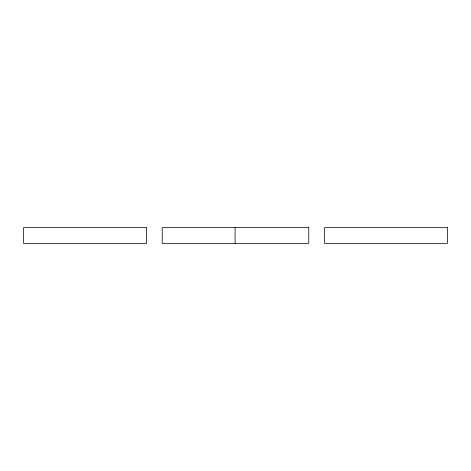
<?xml version="1.0" encoding="UTF-8"?>
<svg xmlns="http://www.w3.org/2000/svg" width="471" height="471" viewBox="0 0 471 471"><rect width="100%" height="100%" fill="white"/><g stroke="black" fill="none" stroke-linecap="round" stroke-linejoin="round"><path stroke-width="0.71" d="M235.076 227.652L235.076 243.348M146.534 227.652L23.55 227.652L23.55 243.348L146.534 243.348L146.534 227.652M308.764 227.652L162.236 227.652L162.236 243.348L308.764 243.348L308.764 227.652M447.45 227.652L324.466 227.652L324.466 243.348L447.45 243.348L447.45 227.652"/></g></svg>
